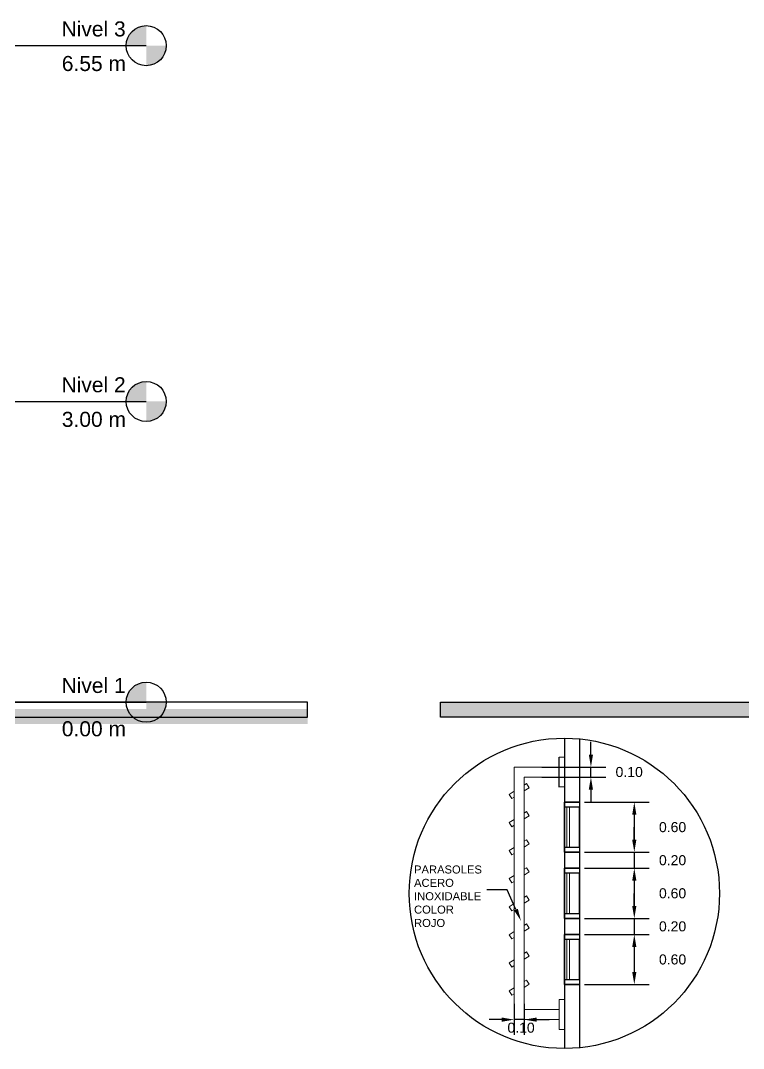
# Model space of a CAD drawing. Header units: inches. Extents: x -6 to 158, y 10 to 161.
# Drawn here: x 81 to 88.22, y 9.78 to 20.03 of the extents above; entities that cross this region are included whole.
import ezdxf
from ezdxf import colors
from ezdxf.entities.mleader import LeaderData, LeaderLine
from ezdxf.math import Vec2, Vec3

# ---------------------------------------------------------------- set-up
doc = ezdxf.new("R2010")
doc.units = ezdxf.units.IN
doc.header["$MEASUREMENT"] = 0
doc.linetypes.add('DASHED2', pattern=[9.525, 6.35, -3.175])
for name, color, linetype in [('10 HATCH 2', 9, 'Continuous'), ('2', 2, 'Continuous'), ('5 Muebles', 1, 'Continuous'), ('6', 6, 'Continuous'), ('Dim', 2, 'Continuous'), ('Proy', 1, 'DASHED2'), ('TEXTO', 2, 'Continuous')]:
    doc.layers.add(name, color=color, linetype=linetype)
doc.layers.add('A-COLS', color=3, linetype='Continuous', lineweight=9)
doc.layers.add('A-FLOR', color=5, linetype='Continuous', lineweight=9)
doc.styles.add('Arial', font='arial.ttf', dxfattribs={"height": 250})
doc.styles.add('style1', font='micross.ttf')
doc.dimstyles.new('1-50', dxfattribs={"dimscale": 0.05, "dimtxt": 2, "dimasz": 2.5, "dimexe": 3, "dimexo": 1, "dimgap": 1, "dimtad": 0, "dimtih": 1, "dimtoh": 1, "dimzin": 1, "dimdsep": 46, "dimtxsty": 'style1', "dimcen": 2.5, "dimclrd": 124, "dimclre": 124, "dimclrt": 1, "dimadec": 0, "dimazin": 0, "dimtfac": 1, "dimtmove": 2, "dimatfit": 3, "dimfxl": 1, "dimtolj": 1, "dimtzin": 0, "dimlwd": -1, "dimlwe": -1, "dimarcsym": 0})

# ---------------------------------------------------------------- blocks, each defined once
blk = doc.blocks.new('*D441')
at = {"layer": 'Defpoints', "color": 0, "transparency": 16777216}
for p in [(86.581, 12.235), (86.581, 11.735), (87.129, 11.735)]:
    blk.add_point(p, dxfattribs=at)
at = {"layer": 'Dim', "color": 124, "transparency": 16777216}
for p, q in [((86.631, 12.235), (87.279, 12.235)), ((87.129, 12.11), (87.129, 11.86)), ((86.631, 11.735), (87.279, 11.735))]:
    blk.add_line(p, q, dxfattribs=at)
for points in [[(87.108, 12.11), (87.15, 12.11), (87.129, 12.235)], [(87.108, 11.86), (87.15, 11.86), (87.129, 11.735)]]:
    blk.add_solid(points, dxfattribs=at)
at = {"layer": 'Dim', "color": 1, "transparency": 16777216, "insert": (87.511, 11.985), "char_height": 0.1, "attachment_point": 5, "style": 'style1'}
blk.add_mtext('\\A1;0.60', dxfattribs=at)
blk = doc.blocks.new('*D442')
at = {"layer": 'Defpoints', "color": 0, "transparency": 16777216}
for p in [(86.581, 11.735), (86.581, 11.575), (87.129, 11.575)]:
    blk.add_point(p, dxfattribs=at)
at = {"layer": 'Dim', "color": 124, "transparency": 16777216}
for p, q in [((87.129, 11.86), (87.129, 11.985)), ((86.631, 11.735), (87.279, 11.735)), ((87.129, 11.735), (87.129, 11.575)), ((86.631, 11.575), (87.279, 11.575)), ((87.129, 11.45), (87.129, 11.325))]:
    blk.add_line(p, q, dxfattribs=at)
for points in [[(87.108, 11.86), (87.15, 11.86), (87.129, 11.735)], [(87.108, 11.45), (87.15, 11.45), (87.129, 11.575)]]:
    blk.add_solid(points, dxfattribs=at)
at = {"layer": 'Dim', "color": 1, "transparency": 16777216, "insert": (87.511, 11.655), "char_height": 0.1, "attachment_point": 5, "style": 'style1'}
blk.add_mtext('\\A1;0.20', dxfattribs=at)
blk = doc.blocks.new('*D443')
at = {"layer": 'Defpoints', "color": 0, "transparency": 16777216}
for p in [(86.581, 11.575), (86.581, 11.075), (87.129, 11.075)]:
    blk.add_point(p, dxfattribs=at)
at = {"layer": 'Dim', "color": 124, "transparency": 16777216}
for p, q in [((86.631, 11.575), (87.279, 11.575)), ((87.129, 11.45), (87.129, 11.2)), ((86.631, 11.075), (87.279, 11.075))]:
    blk.add_line(p, q, dxfattribs=at)
for points in [[(87.108, 11.45), (87.15, 11.45), (87.129, 11.575)], [(87.108, 11.2), (87.15, 11.2), (87.129, 11.075)]]:
    blk.add_solid(points, dxfattribs=at)
at = {"layer": 'Dim', "color": 1, "transparency": 16777216, "insert": (87.511, 11.325), "char_height": 0.1, "attachment_point": 5, "style": 'style1'}
blk.add_mtext('\\A1;0.60', dxfattribs=at)
blk = doc.blocks.new('*D444')
at = {"layer": 'Defpoints', "color": 0, "transparency": 16777216}
for p in [(86.581, 11.075), (86.581, 10.915), (87.129, 10.915)]:
    blk.add_point(p, dxfattribs=at)
at = {"layer": 'Dim', "color": 124, "transparency": 16777216}
for p, q in [((87.129, 11.2), (87.129, 11.325)), ((86.631, 11.075), (87.279, 11.075)), ((87.129, 11.075), (87.129, 10.915)), ((86.631, 10.915), (87.279, 10.915)), ((87.129, 10.79), (87.129, 10.665))]:
    blk.add_line(p, q, dxfattribs=at)
for points in [[(87.108, 11.2), (87.15, 11.2), (87.129, 11.075)], [(87.108, 10.79), (87.15, 10.79), (87.129, 10.915)]]:
    blk.add_solid(points, dxfattribs=at)
at = {"layer": 'Dim', "color": 1, "transparency": 16777216, "insert": (87.511, 10.995), "char_height": 0.1, "attachment_point": 5, "style": 'style1'}
blk.add_mtext('\\A1;0.20', dxfattribs=at)
blk = doc.blocks.new('*D445')
at = {"layer": 'Defpoints', "color": 0, "transparency": 16777216}
for p in [(86.581, 10.915), (86.581, 10.415), (87.129, 10.415)]:
    blk.add_point(p, dxfattribs=at)
at = {"layer": 'Dim', "color": 124, "transparency": 16777216}
for p, q in [((86.631, 10.915), (87.279, 10.915)), ((87.129, 10.79), (87.129, 10.54)), ((86.631, 10.415), (87.279, 10.415))]:
    blk.add_line(p, q, dxfattribs=at)
for points in [[(87.108, 10.79), (87.15, 10.79), (87.129, 10.915)], [(87.108, 10.54), (87.15, 10.54), (87.129, 10.415)]]:
    blk.add_solid(points, dxfattribs=at)
at = {"layer": 'Dim', "color": 1, "transparency": 16777216, "insert": (87.511, 10.665), "char_height": 0.1, "attachment_point": 5, "style": 'style1'}
blk.add_mtext('\\A1;0.60', dxfattribs=at)
blk = doc.blocks.new('*D451')
at = {"layer": 'Defpoints', "color": 0, "transparency": 16777216}
for p in [(86.155, 12.585), (86.696, 12.585), (86.155, 12.485)]:
    blk.add_point(p, dxfattribs=at)
at = {"layer": 'Dim', "color": 124, "transparency": 16777216}
for p, q in [((86.696, 12.71), (86.696, 12.835)), ((86.205, 12.585), (86.846, 12.585)), ((86.696, 12.485), (86.696, 12.585)), ((86.205, 12.485), (86.846, 12.485)), ((86.696, 12.36), (86.696, 12.235))]:
    blk.add_line(p, q, dxfattribs=at)
for points in [[(86.675, 12.71), (86.717, 12.71), (86.696, 12.585)], [(86.675, 12.36), (86.717, 12.36), (86.696, 12.485)]]:
    blk.add_solid(points, dxfattribs=at)
at = {"layer": 'Dim', "color": 1, "transparency": 16777216, "insert": (87.078, 12.535), "char_height": 0.1, "attachment_point": 5, "style": 'style1'}
blk.add_mtext('\\A1;0.10', dxfattribs=at)
blk = doc.blocks.new('*D452')
at = {"layer": 'Defpoints', "color": 0, "transparency": 16777216}
for p in [(85.931, 10.274), (86.031, 10.274), (85.931, 10.065)]:
    blk.add_point(p, dxfattribs=at)
at = {"layer": 'Dim', "color": 124, "transparency": 16777216}
for p, q in [((85.931, 10.224), (85.931, 9.915)), ((86.031, 10.224), (86.031, 9.915)), ((85.806, 10.065), (85.681, 10.065)), ((86.031, 10.065), (85.931, 10.065)), ((86.156, 10.065), (86.281, 10.065))]:
    blk.add_line(p, q, dxfattribs=at)
for points in [[(85.806, 10.086), (85.806, 10.044), (85.931, 10.065)], [(86.156, 10.086), (86.156, 10.044), (86.031, 10.065)]]:
    blk.add_solid(points, dxfattribs=at)
at = {"layer": 'Dim', "color": 1, "transparency": 16777216, "insert": (85.999, 9.984), "char_height": 0.1, "attachment_point": 5, "style": 'style1'}
blk.add_mtext('\\A1;0.10', dxfattribs=at)

msp = doc.modelspace()

# ---------------------------------------------------------------- hatches: boundary and pattern name
at = {"layer": '10 HATCH 2'}
h = msp.add_hatch(color=251, dxfattribs=at)
h.dxf.hatch_style = 1
h.paths.add_polyline_path([(102.733, 13.232), (85.196, 13.232), (85.196, 13.082), (102.733, 13.082)])
h.paths.add_polyline_path([(115.05, 13.232), (102.733, 13.232), (102.733, 13.082), (115.05, 13.082)])
h = msp.add_hatch(color=251, dxfattribs=at)
h.dxf.hatch_style = 1
h.paths.add_polyline_path([(66.332, 13.015), (66.332, 13.165), (54.014, 13.165), (54.014, 13.015)])
h.paths.add_polyline_path([(83.868, 13.015), (83.868, 13.165), (66.332, 13.165), (66.332, 13.015)])
h.paths.add_polyline_path([(81.37, 12.744), (82.085, 12.744), (82.085, 13.053), (81.37, 13.053)], flags=9)
at = {"layer": 'Proy', "ltscale": 0.75}
h = msp.add_hatch(color=253, dxfattribs=at)
edge = h.paths.add_edge_path(flags=0)
edge.add_line((82.258, 19.782), (82.058, 19.782))
edge.add_arc((82.258, 19.782), 0.2, 90, 180, ccw=False)
edge.add_line((82.258, 19.982), (82.258, 19.782))
h = msp.add_hatch(color=253, dxfattribs=at)
edge = h.paths.add_edge_path(flags=0)
edge.add_line((82.258, 19.582), (82.258, 19.782))
edge.add_line((82.258, 19.782), (82.458, 19.782))
edge.add_arc((82.258, 19.782), 0.2, 270, 360, ccw=False)
h = msp.add_hatch(color=253, dxfattribs=at)
edge = h.paths.add_edge_path(flags=0)
edge.add_line((82.258, 16.232), (82.058, 16.232))
edge.add_arc((82.258, 16.232), 0.2, 90, 180, ccw=False)
edge.add_line((82.258, 16.432), (82.258, 16.232))
h = msp.add_hatch(color=253, dxfattribs=at)
edge = h.paths.add_edge_path(flags=0)
edge.add_line((82.258, 16.032), (82.258, 16.232))
edge.add_line((82.258, 16.232), (82.458, 16.232))
edge.add_arc((82.258, 16.232), 0.2, 270, 360, ccw=False)
h = msp.add_hatch(color=256, dxfattribs=at)
edge = h.paths.add_edge_path(flags=0)
edge.add_line((82.258, 13.232), (82.058, 13.232))
edge.add_arc((82.258, 13.232), 0.2, 90, 180, ccw=False)
edge.add_line((82.258, 13.432), (82.258, 13.232))
h = msp.add_hatch(color=256, dxfattribs=at)
edge = h.paths.add_edge_path(flags=0)
edge.add_line((82.258, 13.032), (82.258, 13.232))
edge.add_line((82.258, 13.232), (82.458, 13.232))
edge.add_arc((82.258, 13.232), 0.2, 270, 360, ccw=False)

# ---------------------------------------------------------------- linework, layer by layer
at = {"layer": '2', "lineweight": 25}
for p, q in [((86.431, 12.873), (86.431, 9.778)), ((86.581, 12.866), (86.581, 9.785)), ((86.431, 12.185), (86.431, 12.235)), ((86.431, 12.235), (86.581, 12.235)), ((86.581, 12.235), (86.581, 12.185)), ((86.581, 12.185), (86.431, 12.185)), ((86.431, 11.735), (86.431, 11.785)), ((86.431, 11.785), (86.581, 11.785)), ((86.581, 11.735), (86.431, 11.735)), ((86.581, 11.785), (86.581, 11.735)), ((86.431, 11.525), (86.431, 11.575)), ((86.431, 11.575), (86.581, 11.575)), ((86.581, 11.525), (86.431, 11.525)), ((86.581, 11.575), (86.581, 11.525)), ((86.431, 11.075), (86.431, 11.125)), ((86.431, 11.125), (86.581, 11.125)), ((86.581, 11.075), (86.431, 11.075)), ((86.581, 11.125), (86.581, 11.075)), ((86.431, 10.865), (86.431, 10.915)), ((86.431, 10.915), (86.581, 10.915)), ((86.581, 10.915), (86.581, 10.865)), ((86.581, 10.865), (86.431, 10.865)), ((86.431, 10.415), (86.431, 10.465)), ((86.431, 10.465), (86.581, 10.465)), ((86.581, 10.465), (86.581, 10.415)), ((86.581, 10.415), (86.431, 10.415))]:
    msp.add_line(p, q, dxfattribs=at)
at = {"layer": '2', "lineweight": 35}
for p, q in [((86.581, 12.235), (86.431, 12.235)), ((86.431, 11.735), (86.581, 11.735)), ((86.581, 11.575), (86.431, 11.575)), ((86.431, 11.075), (86.581, 11.075)), ((86.581, 10.915), (86.431, 10.915)), ((86.431, 10.415), (86.581, 10.415))]:
    msp.add_line(p, q, dxfattribs=at)
at = {"layer": '2'}
for p, q in [((86.431, 12.235), (86.431, 11.735)), ((86.431, 11.785), (86.431, 12.185)), ((86.581, 11.785), (86.581, 12.185)), ((86.431, 11.575), (86.431, 11.075)), ((86.431, 11.125), (86.431, 11.525)), ((86.581, 11.125), (86.581, 11.525)), ((86.431, 10.915), (86.431, 10.415)), ((86.431, 10.465), (86.431, 10.865)), ((86.581, 10.465), (86.581, 10.865))]:
    msp.add_line(p, q, dxfattribs=at)
at = {"layer": '2', "lineweight": 18}
for p, q in [((86.456, 11.785), (86.456, 12.185)), ((86.456, 12.185), (86.481, 12.185)), ((86.481, 12.185), (86.481, 11.785)), ((86.481, 11.785), (86.456, 11.785)), ((86.456, 11.125), (86.456, 11.525)), ((86.456, 11.525), (86.481, 11.525)), ((86.481, 11.525), (86.481, 11.125)), ((86.481, 11.125), (86.456, 11.125)), ((86.456, 10.465), (86.456, 10.865)), ((86.456, 10.865), (86.481, 10.865)), ((86.481, 10.865), (86.481, 10.465)), ((86.481, 10.465), (86.456, 10.465))]:
    msp.add_line(p, q, dxfattribs=at)
at = {"layer": '5 Muebles', "color": 253, "ltscale": 0.75}
for centre in [(82.258, 19.782), (82.258, 16.232)]:
    msp.add_circle(centre, 0.2, dxfattribs=at)
at = {"layer": '5 Muebles', "ltscale": 0.75}
msp.add_circle((82.258, 13.232), 0.2, dxfattribs=at)
at = {"layer": '6', "color": 1}
msp.add_line((86.379, 12.385), (86.379, 12.685), dxfattribs=at)
at = {"layer": '6'}
for points in [[(54.014, 13.082), (83.868, 13.082), (83.868, 13.232), (54.014, 13.232)], [(115.05, 13.082), (85.196, 13.082), (85.196, 13.232), (115.05, 13.232)]]:
    msp.add_lwpolyline(points, close=True, dxfattribs=at)
at = {"layer": '6', "color": 10}
msp.add_circle((86.431, 11.325), 1.548, dxfattribs=at)
at = {"layer": 'A-COLS'}
for p, q in [((86.379, 12.585), (85.931, 12.585)), ((85.931, 10.065), (85.931, 12.585)), ((86.031, 12.485), (86.379, 12.485)), ((86.031, 10.165), (86.031, 12.485)), ((86.054, 12.42), (86.031, 12.405)), ((86.081, 12.378), (86.054, 12.42)), ((85.931, 12.343), (85.881, 12.312)), ((85.881, 12.312), (85.907, 12.27)), ((86.031, 12.347), (86.081, 12.378)), ((85.907, 12.27), (85.931, 12.284)), ((86.054, 12.14), (86.031, 12.125)), ((86.081, 12.098), (86.054, 12.14)), ((85.931, 12.063), (85.881, 12.032)), ((85.881, 12.032), (85.907, 11.99)), ((85.907, 11.99), (85.931, 12.004)), ((86.031, 12.067), (86.081, 12.098)), ((86.054, 11.86), (86.031, 11.845)), ((86.031, 11.787), (86.081, 11.818)), ((86.081, 11.818), (86.054, 11.86)), ((85.931, 11.783), (85.881, 11.752)), ((85.881, 11.752), (85.907, 11.71)), ((85.907, 11.71), (85.931, 11.724)), ((85.931, 11.503), (85.881, 11.472)), ((86.054, 11.58), (86.031, 11.565)), ((86.031, 11.507), (86.081, 11.538)), ((86.081, 11.538), (86.054, 11.58)), ((85.881, 11.472), (85.907, 11.43)), ((85.907, 11.43), (85.931, 11.444)), ((86.054, 11.3), (86.031, 11.285)), ((86.081, 11.258), (86.054, 11.3)), ((85.931, 11.223), (85.881, 11.192)), ((85.881, 11.192), (85.907, 11.15)), ((86.031, 11.227), (86.081, 11.258)), ((85.907, 11.15), (85.931, 11.164)), ((86.054, 11.02), (86.031, 11.005)), ((86.031, 10.947), (86.081, 10.978)), ((86.081, 10.978), (86.054, 11.02)), ((85.931, 10.943), (85.881, 10.912)), ((85.881, 10.912), (85.907, 10.87)), ((85.907, 10.87), (85.931, 10.884)), ((86.054, 10.74), (86.031, 10.725)), ((86.031, 10.667), (86.081, 10.698)), ((86.081, 10.698), (86.054, 10.74)), ((85.931, 10.663), (85.881, 10.632)), ((85.881, 10.632), (85.907, 10.59)), ((85.907, 10.59), (85.931, 10.604)), ((86.054, 10.46), (86.031, 10.445)), ((86.081, 10.418), (86.054, 10.46)), ((85.931, 10.383), (85.881, 10.352)), ((86.031, 10.387), (86.081, 10.418)), ((85.881, 10.352), (85.907, 10.31)), ((85.907, 10.31), (85.931, 10.324)), ((86.379, 10.165), (86.031, 10.165)), ((85.931, 10.065), (86.379, 10.065))]:
    msp.add_line(p, q, dxfattribs=at)
for points in [[(86.379, 12.685), (86.431, 12.685), (86.431, 12.387), (86.379, 12.387)], [(86.379, 10.265), (86.431, 10.265), (86.431, 9.966), (86.379, 9.966)]]:
    msp.add_lwpolyline(points, close=True, dxfattribs=at)
at = {"layer": 'A-FLOR'}
for p, q in [((72.493, 13.232), (83.868, 13.232)), ((83.868, 13.232), (83.868, 13.082)), ((85.196, 13.232), (115.05, 13.232)), ((85.196, 13.232), (85.196, 13.082)), ((83.868, 13.082), (72.493, 13.082)), ((115.05, 13.082), (85.196, 13.082))]:
    msp.add_line(p, q, dxfattribs=at)
at = {"layer": 'Proy', "color": 253, "ltscale": 0.75}
for p, q in [((59.027, 19.782), (82.258, 19.782)), ((59.102, 16.232), (82.258, 16.232))]:
    msp.add_line(p, q, dxfattribs=at)
at = {"layer": 'Proy', "ltscale": 0.75}
msp.add_line((59.102, 13.232), (82.258, 13.232), dxfattribs=at)

# ---------------------------------------------------------------- texts
at = {"layer": 'Proy', "color": 253, "ltscale": 0.75, "char_height": 0.15, "width": 0.92194, "attachment_point": 1, "style": 'Arial'}
for s, insert in [('Nivel 3', (81.413, 20.024)), ('6.55 m', (81.416, 19.679)), ('Nivel 2', (81.413, 16.474)), ('3.00 m', (81.416, 16.129))]:
    msp.add_mtext(s, dxfattribs=dict(at, insert=insert))
at = {"layer": 'Proy', "ltscale": 0.75, "char_height": 0.15, "width": 0.92194, "attachment_point": 1, "style": 'Arial'}
for s, insert in [('Nivel 1', (81.413, 13.474)), ('0.00 m', (81.416, 13.042))]:
    msp.add_mtext(s, dxfattribs=dict(at, insert=insert))

# ---------------------------------------------------------------- dimensions: what is measured, and where the dimension line sits
at = {"layer": 'Dim'}
dim = msp.add_aligned_dim(p1=(86.155, 12.485), p2=(86.155, 12.585), distance=-0.542, dimstyle='1-50', override={"dimfxl": 1.25}, dxfattribs=at)
dim.commit()
dim.dimension.update_dxf_attribs({"geometry": '*D451', "text_midpoint": (87.078, 12.535)})
for base, p1, p2, text, picture, middle in [((87.129, 11.735), (86.581, 12.235), (86.581, 11.735), '0.60', '*D441', (87.511, 11.985)), ((87.129, 11.575), (86.581, 11.735), (86.581, 11.575), '0.20', '*D442', (87.511, 11.655)), ((87.129, 11.075), (86.581, 11.575), (86.581, 11.075), '0.60', '*D443', (87.511, 11.325)), ((87.129, 10.915), (86.581, 11.075), (86.581, 10.915), '0.20', '*D444', (87.511, 10.995)), ((87.129, 10.415), (86.581, 10.915), (86.581, 10.415), '0.60', '*D445', (87.511, 10.665))]:
    dim = msp.add_linear_dim(base=base, p1=p1, p2=p2, angle=90, text=text, dimstyle='1-50', override={"dimfxl": 1.25}, dxfattribs=at)
    dim.commit()
    dim.dimension.update_dxf_attribs({"geometry": picture, "text_midpoint": middle})
dim = msp.add_linear_dim(base=(85.931, 10.065), p1=(86.031, 10.274), p2=(85.931, 10.274), angle=180, dimstyle='1-50', override={"dimfxl": 1.25}, dxfattribs=at)
dim.commit()
dim.dimension.update_dxf_attribs({"geometry": '*D452', "text_midpoint": (85.999, 9.984), "dimtype": 161})

# ---------------------------------------------------------------- leaders
at = {"layer": 'TEXTO'}
ml = msp.add_multileader_mtext('Standard', dxfattribs=at)
ml.set_content('{\\C3;PARASOLES ACERO INOXIDABLE COLOR ROJO}', color=256, style='style1')
ml.set_leader_properties(color=1, linetype='ByLayer', lineweight=-1)
ml.build(insert=Vec2(0, 0))
ml.multileader.update_dxf_attribs({"text_right_attachment_type": 2, "dogleg_length": 5, "arrow_head_size": 0.125, "scale": 0.05})
ctx = ml.context
ctx.base_point, ctx.scale, ctx.char_height, ctx.arrow_head_size, ctx.landing_gap_size, ctx.plane_origin = Vec3(84.931, 11.562), 0.05, 0.08, 0.125, 0, Vec3(86.593, 11.021)
ctx.right_attachment = 2
notes = []
notes.append((ctx, [(0, (1, 1, 0), (85.859, 11.359), (-1, 0), 0.201, [(0, [(85.999, 11.049)], 0, [])])]))
ctx.mtext.insert, ctx.mtext.rotation, ctx.mtext.width, ctx.mtext.flow_direction = Vec3(84.931, 11.603), 6.283185, 0.91963, 5
for ctx, leaders in notes:
    for number, flags, end, landing, length, lines in leaders:
        leader = LeaderData()
        leader.index, (leader.has_last_leader_line, leader.has_dogleg_vector, leader.attachment_direction) = number, flags
        leader.last_leader_point, leader.dogleg_vector, leader.dogleg_length = Vec3(end), Vec3(landing), length
        for number, points, colour, breaks in lines:
            line = LeaderLine()
            line.index, line.vertices, line.color, line.breaks = number, Vec3.list(points), colors.encode_raw_color(colour), breaks
            leader.lines.append(line)
        ctx.leaders.append(leader)

doc.saveas('drawing.dxf')
